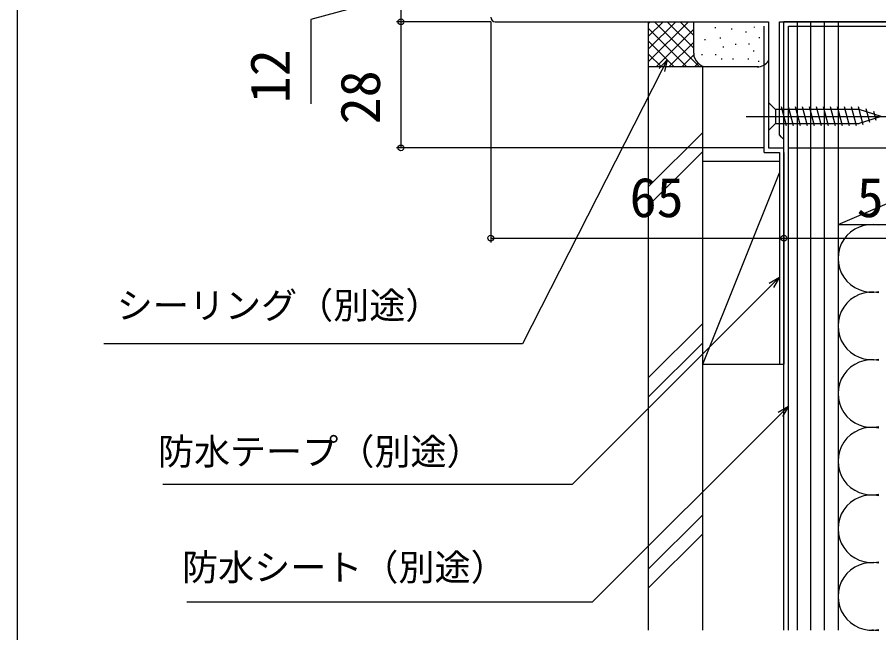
# Model space of a CAD drawing. Units: millimetres, scale not verified. Extents: x -525 to 525, y -783 to 778.
# Drawn here: x -525 to -334, y -28.3 to 108.3 of the extents above; entities that cross this region are included whole.
import ezdxf
from ezdxf.enums import TextEntityAlignment as Align

# ---------------------------------------------------------------- set-up
doc = ezdxf.new("R2010")
doc.units = ezdxf.units.MM
doc.header["$LTSCALE"] = 4
for name, color, linetype in [('0-3_YKK_11', 7, 'Continuous'), ('0-6_YKK_13', 4, 'Continuous'), ('0-8_YKK_D', 6, 'Continuous'), ('0-9_YKK_ZWAK', 7, 'Continuous'), ('0-A_YSS_K', 3, 'Continuous'), ('0-B_YSS_KE', 3, 'Continuous')]:
    doc.layers.add(name, color=color, linetype=linetype)
doc.styles.add('ＭＳ ゴシック', font='')
doc.styles.get('ＭＳ ゴシック').set_extended_font_data('MS Gothic')

msp = doc.modelspace()

# ---------------------------------------------------------------- linework, layer by layer
at = {"layer": '0-3_YKK_11'}
msp.add_lwpolyline([(-419, 107.3), (-358.4, 107.3), (-358.4, 79.3), (-355, 79.3), (-355, 81.2), (-355.5, 81.7), (-356, 82.2), (-356, 107.3), (-305, 107.3), (-305, 108.8), (-292.5, 108.8), (-292.5, 107.3), (-290, 107.3), (-290, 111.3), (-305, 111.3), (-305, 163.3), (-306.8, 163.3), (-306.8, 161.3), (-315, 161.3), (-315, 158)], dxfattribs=at)
msp.add_arc((-419, 108.3), 1, 180.00001, 269.99999, dxfattribs=at)
at = {"layer": '0-6_YKK_13'}
for p, q in [((-358.4, 89.4), (-358.4, 83.2)), ((-358.4, 89.4), (-356.85, 87.85)), ((-354.424, 84.2), (-355.549, 88.4)), ((-352.871, 84.2), (-353.996, 88.4)), ((-351.318, 84.2), (-352.443, 88.4)), ((-349.765, 84.2), (-350.89, 88.4)), ((-348.212, 84.2), (-349.337, 88.4)), ((-346.659, 84.2), (-347.784, 88.4)), ((-345.106, 84.2), (-346.231, 88.4)), ((-343.553, 84.2), (-344.679, 88.4)), ((-342, 84.2), (-343.126, 88.4)), ((-340.447, 84.2), (-341.573, 88.4)), ((-338.894, 84.2), (-340.02, 88.4)), ((-337.411, 84.459), (-338.467, 88.4)), ((-335.979, 84.91), (-336.792, 87.946)), ((-363.4, 86.3), (-328.4, 86.3)), ((-338.316, 87.85), (-356.85, 87.85)), ((-356.85, 87.85), (-356.85, 84.75)), ((-333.4, 86.3), (-338.316, 87.85)), ((-333.4, 86.3), (-338.316, 84.75)), ((-334.547, 85.362), (-335.096, 87.412)), ((-358.4, 83.2), (-356.85, 84.75)), ((-356.85, 84.75), (-338.316, 84.75))]:
    msp.add_line(p, q, dxfattribs=at)
at = {"layer": '0-8_YKK_D'}
for p, q in [((-439.921, 119.3), (-439.921, 107.3)), ((-421, 107.3), (-440.921, 107.3)), ((-420, 107.3), (-440.921, 107.3)), ((-439.921, 107.3), (-439.921, 79.3)), ((-420, 107.3), (-420, 58.3)), ((-359.4, 79.3), (-440.921, 79.3)), ((-354, 79.3), (-104.5, 79.3)), ((-355, 78.3), (-355, 58.3)), ((-355, 78.3), (-355, 58.3)), ((-420, 59.3), (-355, 59.3)), ((-355, 59.3), (-305, 59.3))]:
    msp.add_line(p, q, dxfattribs=at)
for points in [[(-439.921, 113.3), (-459.921, 107.779), (-459.921, 89.051)], [(-380.897, 98.854), (-382.055, 96.582), (-413.001, 35.848), (-505.765, 35.848)], [(-382.664, 96.893), (-380.897, 98.854), (-381.446, 96.272)], [(-356, 50.59), (-357.803, 48.787), (-401.935, 4.654), (-404.492, 4.654), (-492.719, 4.654)], [(-358.286, 49.27), (-356, 50.59), (-357.32, 48.304)], [(-354, 21.993), (-355.803, 20.189), (-397.491, -21.498), (-487.373, -21.498)], [(-356.286, 20.673), (-354, 21.993), (-355.32, 19.706)]]:
    msp.add_lwpolyline(points, dxfattribs=at)
for centre in [(-439.921, 107.3), (-439.921, 107.3), (-439.921, 79.3), (-420, 59.3), (-355, 59.3), (-355, 59.3)]:
    msp.add_circle(centre, 0.637, dxfattribs=at)
at = {"layer": '0-9_YKK_ZWAK'}
msp.add_line((-525, 747.3), (-525, -782.7), dxfattribs=at)
at = {"layer": '0-A_YSS_K'}
for p, q in [((-385, 97.3), (-385, 107.3)), ((-385, 98.442), (-376.142, 107.3)), ((-385, 101.271), (-378.971, 107.3)), ((-385, 104.099), (-381.799, 107.3)), ((-385, 106.927), (-384.627, 107.3)), ((-383.686, 107.3), (-373.686, 97.3)), ((-380.858, 107.3), (-375, 101.442)), ((-378.029, 107.3), (-375, 104.271)), ((-375.201, 107.3), (-375, 107.099)), ((-375, 100.3), (-375, 107.3)), ((-343, 107.3), (-355, 107.3)), ((-355, -27.7), (-355, 107.3)), ((-352, -27.7), (-352, 107.3)), ((-349, -27.7), (-349, 107.3)), ((-346, -27.7), (-346, 107.3)), ((-343, 62.3), (-238, 107.3)), ((-343, 107.3), (-343, -27.7)), ((-385, 105.785), (-376.515, 97.3)), ((-383.314, 97.3), (-375, 105.614)), ((-370.245, 106.084), (-370.245, 105.884)), ((-366.651, 105.78), (-366.651, 105.58)), ((-363.434, 105.112), (-363.434, 104.912)), ((-361.585, 106.196), (-361.585, 105.996)), ((-372.505, 103.443), (-372.505, 103.243)), ((-369.158, 103.777), (-369.158, 103.577)), ((-360.498, 103.889), (-360.498, 103.689)), ((-385, 102.957), (-379.343, 97.3)), ((-380.485, 97.3), (-375, 102.785)), ((-368.499, 101.774), (-368.499, 101.574)), ((-365.706, 102.377), (-365.706, 102.177)), ((-362.767, 102.442), (-362.767, 102.242)), ((-385, 100.128), (-382.172, 97.3)), ((-377.657, 97.3), (-374.982, 99.975)), ((-373.172, 100.105), (-373.172, 99.905)), ((-370.159, 100.105), (-370.159, 99.905)), ((-361.754, 100.91), (-361.754, 100.71)), ((-374.828, 97.3), (-374.034, 98.095)), ((-368.833, 99.104), (-368.833, 98.904)), ((-366.318, 99.104), (-366.318, 98.904)), ((-362.936, 99.104), (-362.936, 98.904)), ((-360.667, 98.603), (-360.667, 98.403)), ((-372, 97.3), (-385, 97.3)), ((-360.649, 97.3), (-372, 97.3)), ((-373, 82.758), (-385, 70.758)), ((-385, 66.515), (-373, 78.515)), ((-373, 31.3), (-373, 76.3)), ((-356, 76.3), (-373, 76.3)), ((-355, 76.3), (-355, 31.3)), ((-373, 31.3), (-356, 73.8)), ((-343, 62.3), (-343, -27.7)), ((-373, 40.331), (-385, 28.331)), ((-373, 36.089), (-385, 24.089)), ((-373, 31.3), (-355, 31.3)), ((-373, -2.095), (-385, -14.095)), ((-373, -6.338), (-385, -18.338))]:
    msp.add_line(p, q, dxfattribs=at)
for centre, radius, start, end in [((-372, 100.3), 3, 180, 270), ((-360.9, 100.3), 3, 270, 326.44238), ((-335.5, 54.8), 7.5, 78.21647, 281.78351), ((-335.5, 39.8), 7.5, 78.21647, 281.78351), ((-335.5, 24.8), 7.5, 78.21647, 281.78351), ((-335.5, 9.8), 7.5, 78.21647, 281.78352), ((-335.5, -5.2), 7.5, 78.21647, 281.78351), ((-335.5, -20.2), 7.5, 78.21647, 281.78351), ((-335.5, -35.2), 7.5, 78.21647, 90.06416)]:
    msp.add_arc(centre, radius, start, end, dxfattribs=at)
at = {"layer": '0-B_YSS_KE'}
for p, q in [((-359.349, 78.3), (-359.349, 106.3)), ((-385, -27.7), (-385, 97.3))]:
    msp.add_line(p, q, dxfattribs=at)
msp.add_lwpolyline([(-238, 62.3), (-238, 107.3), (-343, 107.3), (-343, 62.3)], close=True, dxfattribs=at)
for points in [[(-354, -27.7), (-354, 106.3), (-290, 106.3)], [(-373, -27.7), (-373, 97.3), (-385, 97.3)], [(-359.349, 78.3), (-356, 78.3), (-356, 31.3)]]:
    msp.add_lwpolyline(points, dxfattribs=at)

# ---------------------------------------------------------------- texts
at = {"layer": '0-8_YKK_D', "style": 'ＭＳ ゴシック'}
for s, p in [('12', (-461.921, 89.211)), ('28', (-441.921, 84.539))]:
    msp.add_text(s, height=8.798, rotation=90, dxfattribs=at).set_placement(p, align=Align.BOTTOM_LEFT)
for s, height, p in [('65', 8.798, (-389.211, 61.3)), ('50', 8.798, (-338.864, 61.3)), ('シーリング（別途）', 5.865, (-502.936, 39.669)), ('防水テープ（別途）', 5.865, (-493.81, 7.245)), ('防水シート（別途）', 5.865, (-488.464, -18.433))]:
    msp.add_text(s, height=height, dxfattribs=at).set_placement(p, align=Align.BOTTOM_LEFT)

doc.saveas('drawing.dxf')
